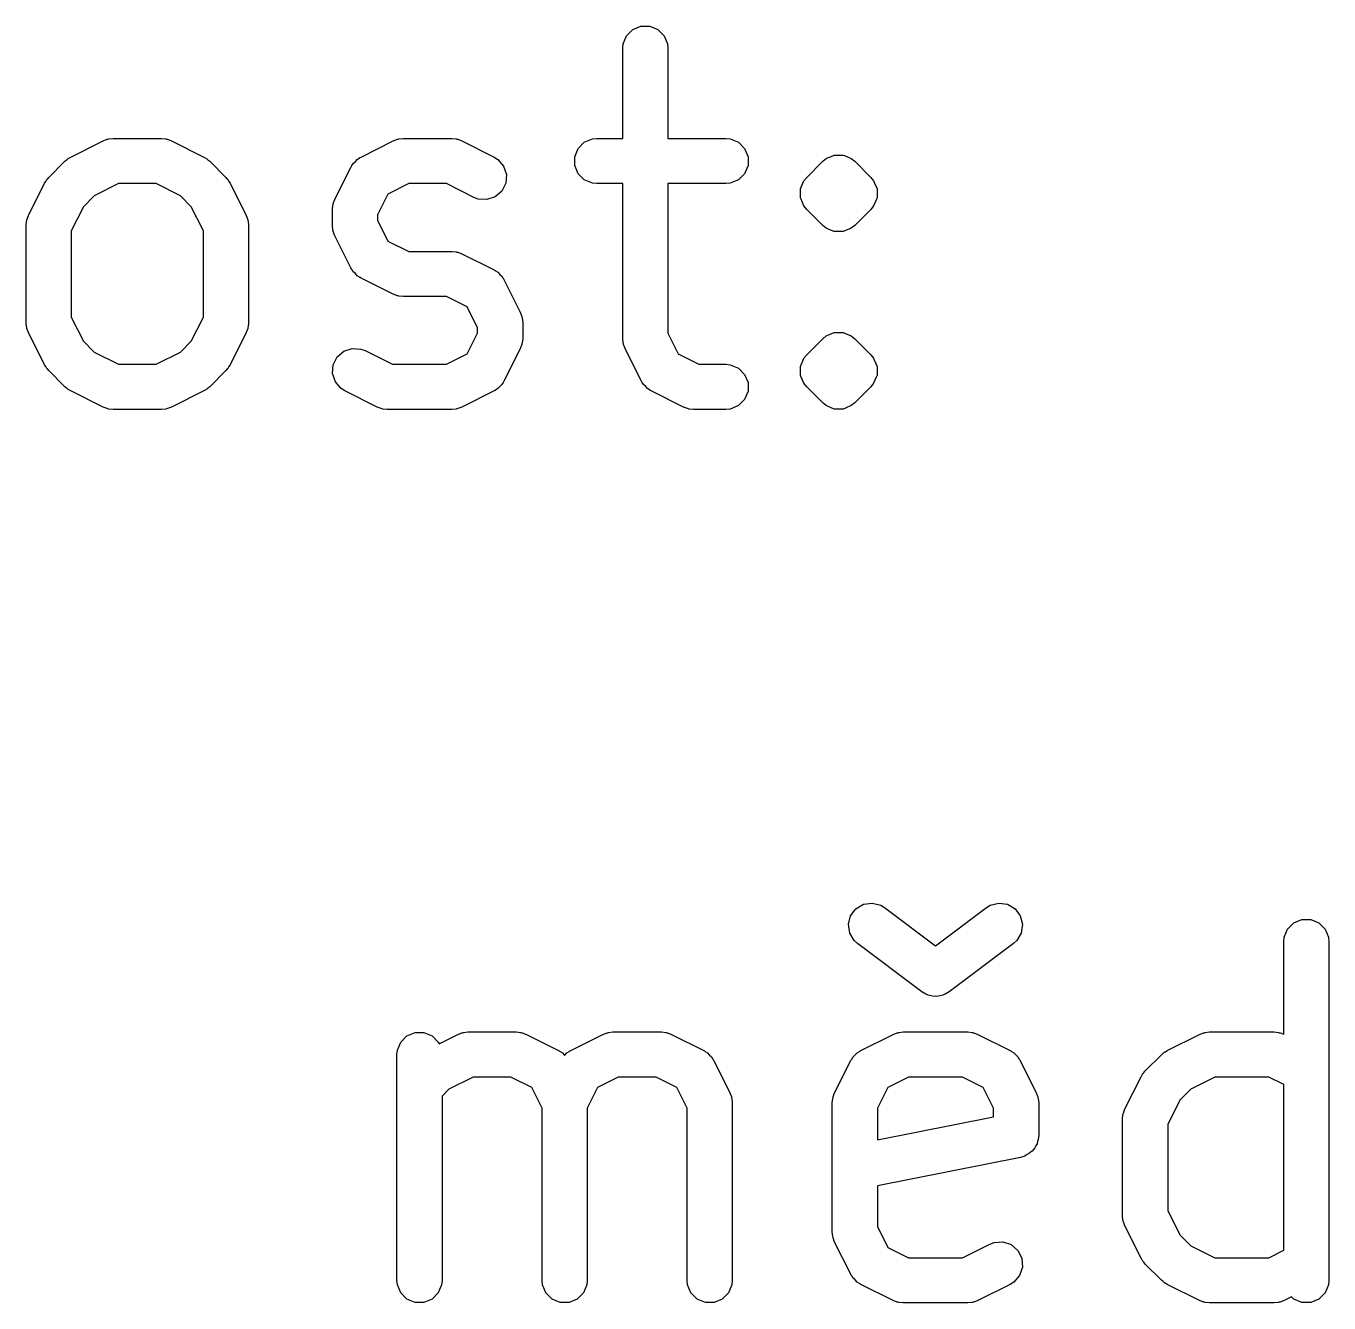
# Model space of a CAD drawing. Header units: inches. Extents: x -2.6 to 7.6, y 0.3 to 5.2.
# Drawn here: x 4.0628 to 4.2901, y 4.4488 to 4.6715 of the extents above; entities that cross this region are included whole.
import ezdxf

# ---------------------------------------------------------------- set-up
doc = ezdxf.new("R2010")
doc.units = ezdxf.units.IN
doc.header["$MEASUREMENT"] = 0
doc.layers.add('BLACK', color=250, linetype='CONTINUOUS')

msp = doc.modelspace()

# ---------------------------------------------------------------- linework, layer by layer
at = {"layer": 'BLACK', "linetype": 'CONTINUOUS'}
for p, q in [((4.16697, 4.66837), (4.16755, 4.66978)), ((4.16755, 4.66978), (4.16864, 4.67087)), ((4.16864, 4.67087), (4.17006, 4.67146)), ((4.17006, 4.67146), (4.1716, 4.67146)), ((4.1716, 4.67146), (4.17301, 4.67087)), ((4.17301, 4.67087), (4.1741, 4.66978)), ((4.1741, 4.66978), (4.17469, 4.66837)), ((4.16689, 4.6676), (4.16697, 4.66837)), ((4.16689, 4.65185), (4.16689, 4.6676)), ((4.17469, 4.66837), (4.17476, 4.6676)), ((4.17476, 4.6676), (4.17476, 4.65185)), ((4.07064, 4.64862), (4.07627, 4.65143)), ((4.07627, 4.65143), (4.07699, 4.65171)), ((4.07699, 4.65171), (4.07713, 4.65172)), ((4.07713, 4.65172), (4.07726, 4.65177)), ((4.07726, 4.65177), (4.07803, 4.65185)), ((4.07803, 4.65185), (4.08646, 4.65185)), ((4.08646, 4.65185), (4.08723, 4.65177)), ((4.08723, 4.65177), (4.08736, 4.65172)), ((4.08736, 4.65172), (4.0875, 4.65171)), ((4.0875, 4.65171), (4.08822, 4.65143)), ((4.08822, 4.65143), (4.09385, 4.64862)), ((4.12126, 4.64862), (4.12688, 4.65143)), ((4.12688, 4.65143), (4.1276, 4.65171)), ((4.1276, 4.65171), (4.12775, 4.65172)), ((4.12775, 4.65172), (4.12788, 4.65177)), ((4.12788, 4.65177), (4.12864, 4.65185)), ((4.12864, 4.65185), (4.13708, 4.65185)), ((4.13708, 4.65185), (4.13785, 4.65177)), ((4.13785, 4.65177), (4.13798, 4.65172)), ((4.13798, 4.65172), (4.13812, 4.65171)), ((4.13812, 4.65171), (4.13884, 4.65143)), ((4.13884, 4.65143), (4.14447, 4.64862)), ((4.1602, 4.65119), (4.16162, 4.65177)), ((4.16162, 4.65177), (4.16239, 4.65185)), ((4.16239, 4.65185), (4.16689, 4.65185)), ((4.17476, 4.65185), (4.18489, 4.65185)), ((4.18489, 4.65185), (4.18566, 4.65177)), ((4.18566, 4.65177), (4.18708, 4.65119)), ((4.15853, 4.64868), (4.15912, 4.6501)), ((4.15912, 4.6501), (4.1602, 4.65119)), ((4.18708, 4.65119), (4.18816, 4.6501)), ((4.18816, 4.6501), (4.18875, 4.64868)), ((4.20313, 4.64868), (4.2038, 4.64896)), ((4.2038, 4.64896), (4.20534, 4.64896)), ((4.20534, 4.64896), (4.20556, 4.64887)), ((4.06681, 4.64507), (4.06962, 4.64788)), ((4.06962, 4.64788), (4.06992, 4.64813)), ((4.06992, 4.64813), (4.06999, 4.64821)), ((4.06999, 4.64821), (4.07011, 4.64828)), ((4.07011, 4.64828), (4.07021, 4.64837)), ((4.07021, 4.64837), (4.07031, 4.64841)), ((4.07031, 4.64841), (4.07064, 4.64862)), ((4.09385, 4.64862), (4.09418, 4.64841)), ((4.09418, 4.64841), (4.09427, 4.64837)), ((4.09427, 4.64837), (4.09438, 4.64828)), ((4.09438, 4.64828), (4.0945, 4.64821)), ((4.0945, 4.64821), (4.09457, 4.64813)), ((4.09457, 4.64813), (4.09487, 4.64788)), ((4.09487, 4.64788), (4.09768, 4.64507)), ((4.11669, 4.64124), (4.1195, 4.64686)), ((4.1195, 4.64686), (4.11958, 4.64699)), ((4.11958, 4.64699), (4.1196, 4.64705)), ((4.1196, 4.64705), (4.11967, 4.64713)), ((4.11967, 4.64713), (4.11991, 4.64751)), ((4.11991, 4.64751), (4.12028, 4.64784)), ((4.12028, 4.64784), (4.12061, 4.64821)), ((4.12061, 4.64821), (4.121, 4.64846)), ((4.121, 4.64846), (4.12107, 4.64852)), ((4.12107, 4.64852), (4.12113, 4.64854)), ((4.12113, 4.64854), (4.12126, 4.64862)), ((4.14447, 4.64862), (4.14512, 4.64821)), ((4.14512, 4.64821), (4.14613, 4.64705)), ((4.14613, 4.64705), (4.14661, 4.64559)), ((4.15853, 4.64714), (4.15853, 4.64868)), ((4.15912, 4.64572), (4.15853, 4.64714)), ((4.18875, 4.64714), (4.18816, 4.64572)), ((4.18875, 4.64868), (4.18875, 4.64714)), ((4.19898, 4.64507), (4.20179, 4.64788)), ((4.20179, 4.64788), (4.20239, 4.64837)), ((4.20239, 4.64837), (4.20274, 4.64852)), ((4.20274, 4.64852), (4.20313, 4.64868)), ((4.20556, 4.64887), (4.20676, 4.64837)), ((4.20676, 4.64837), (4.20736, 4.64788)), ((4.20736, 4.64788), (4.21017, 4.64507)), ((4.06628, 4.64438), (4.06632, 4.64448)), ((4.06632, 4.64448), (4.0664, 4.64458)), ((4.0664, 4.64458), (4.06648, 4.6447)), ((4.06648, 4.6447), (4.06656, 4.64477)), ((4.06656, 4.64477), (4.06681, 4.64507)), ((4.09768, 4.64507), (4.09793, 4.64477)), ((4.09793, 4.64477), (4.09801, 4.6447)), ((4.09801, 4.6447), (4.09808, 4.64458)), ((4.09808, 4.64458), (4.09817, 4.64448)), ((4.09817, 4.64448), (4.09821, 4.64438)), ((4.14661, 4.64559), (4.1465, 4.64406)), ((4.1602, 4.64464), (4.15912, 4.64572)), ((4.16162, 4.64405), (4.1602, 4.64464)), ((4.18708, 4.64464), (4.18566, 4.64405)), ((4.18816, 4.64572), (4.18708, 4.64464)), ((4.19832, 4.64406), (4.19849, 4.64448)), ((4.19849, 4.64448), (4.19898, 4.64507)), ((4.19849, 4.64448), (4.19849, 4.64448)), ((4.21017, 4.64507), (4.21066, 4.64448)), ((4.21066, 4.64448), (4.21083, 4.64406)), ((4.06326, 4.63842), (4.06607, 4.64405)), ((4.06607, 4.64405), (4.06628, 4.64438)), ((4.07896, 4.64398), (4.07473, 4.64186)), ((4.08553, 4.64398), (4.07896, 4.64398)), ((4.08975, 4.64186), (4.08553, 4.64398)), ((4.09821, 4.64438), (4.09842, 4.64405)), ((4.09842, 4.64405), (4.10123, 4.63842)), ((4.12596, 4.64217), (4.12415, 4.63855)), ((4.12957, 4.64398), (4.12596, 4.64217)), ((4.13615, 4.64398), (4.12957, 4.64398)), ((4.14094, 4.64158), (4.13615, 4.64398)), ((4.14582, 4.64269), (4.14466, 4.64168)), ((4.1465, 4.64406), (4.14582, 4.64269)), ((4.16239, 4.64398), (4.16162, 4.64405)), ((4.16689, 4.64398), (4.16239, 4.64398)), ((4.16689, 4.61698), (4.16689, 4.64398)), ((4.18489, 4.64398), (4.17476, 4.64398)), ((4.17476, 4.64398), (4.17476, 4.61791)), ((4.18566, 4.64405), (4.18489, 4.64398)), ((4.1979, 4.64306), (4.19832, 4.64406)), ((4.1979, 4.64152), (4.1979, 4.64306)), ((4.21083, 4.64406), (4.21125, 4.64306)), ((4.21125, 4.64306), (4.21125, 4.64152)), ((4.07283, 4.63996), (4.07071, 4.63573)), ((4.07473, 4.64186), (4.07283, 4.63996)), ((4.09166, 4.63996), (4.08975, 4.64186)), ((4.09377, 4.63573), (4.09166, 4.63996)), ((4.11627, 4.63948), (4.11635, 4.64024)), ((4.11635, 4.64024), (4.1164, 4.64037)), ((4.1164, 4.64037), (4.11641, 4.64052)), ((4.11641, 4.64052), (4.11669, 4.64124)), ((4.14167, 4.6413), (4.14094, 4.64158)), ((4.1432, 4.64119), (4.14167, 4.6413)), ((4.14466, 4.64168), (4.1432, 4.64119)), ((4.19801, 4.64125), (4.1979, 4.64152)), ((4.19849, 4.6401), (4.19801, 4.64125)), ((4.19898, 4.6395), (4.19849, 4.6401)), ((4.21066, 4.6401), (4.21017, 4.6395)), ((4.21113, 4.64125), (4.21066, 4.6401)), ((4.21066, 4.6401), (4.21066, 4.6401)), ((4.21125, 4.64152), (4.21113, 4.64125)), ((4.06297, 4.63756), (4.06298, 4.6377)), ((4.06298, 4.6377), (4.06326, 4.63842)), ((4.10123, 4.63842), (4.10151, 4.6377)), ((4.10151, 4.6377), (4.10152, 4.63756)), ((4.11627, 4.63666), (4.11627, 4.63948)), ((4.12415, 4.63855), (4.12415, 4.63759)), ((4.12415, 4.63759), (4.12596, 4.63397)), ((4.20179, 4.63669), (4.19898, 4.6395)), ((4.21017, 4.6395), (4.20736, 4.63669)), ((4.06284, 4.63666), (4.06292, 4.63743)), ((4.06284, 4.61979), (4.06284, 4.63666)), ((4.06292, 4.63743), (4.06297, 4.63756)), ((4.07071, 4.63573), (4.07071, 4.62072)), ((4.09377, 4.62072), (4.09377, 4.63573)), ((4.10152, 4.63756), (4.10157, 4.63743)), ((4.10157, 4.63743), (4.10165, 4.63666)), ((4.10165, 4.63666), (4.10165, 4.61979)), ((4.11635, 4.6359), (4.11627, 4.63666)), ((4.1164, 4.63576), (4.11635, 4.6359)), ((4.11641, 4.63562), (4.1164, 4.63576)), ((4.11669, 4.6349), (4.11641, 4.63562)), ((4.20239, 4.6362), (4.20179, 4.63669)), ((4.20274, 4.63606), (4.20239, 4.6362)), ((4.2038, 4.63561), (4.20274, 4.63606)), ((4.20534, 4.63561), (4.2038, 4.63561)), ((4.20602, 4.6359), (4.20534, 4.63561)), ((4.20534, 4.63561), (4.20534, 4.63561)), ((4.20676, 4.6362), (4.20602, 4.6359)), ((4.20736, 4.63669), (4.20676, 4.6362)), ((4.20676, 4.6362), (4.20676, 4.6362)), ((4.1195, 4.62928), (4.11669, 4.6349)), ((4.12596, 4.63397), (4.12957, 4.63216)), ((4.12957, 4.63216), (4.13708, 4.63216)), ((4.13708, 4.63216), (4.13785, 4.63209)), ((4.13785, 4.63209), (4.13798, 4.63203)), ((4.13798, 4.63203), (4.13812, 4.63202)), ((4.13812, 4.63202), (4.13884, 4.63175)), ((4.13884, 4.63175), (4.14447, 4.62894)), ((4.11958, 4.62915), (4.1195, 4.62928)), ((4.1196, 4.62909), (4.11958, 4.62915)), ((4.11967, 4.62901), (4.1196, 4.62909)), ((4.11991, 4.62863), (4.11967, 4.62901)), ((4.12028, 4.6283), (4.11991, 4.62863)), ((4.14447, 4.62894), (4.14459, 4.62886)), ((4.14459, 4.62886), (4.14466, 4.62884)), ((4.14466, 4.62884), (4.14473, 4.62877)), ((4.14473, 4.62877), (4.14512, 4.62853)), ((4.14512, 4.62853), (4.14544, 4.62815)), ((4.12061, 4.62793), (4.12028, 4.6283)), ((4.121, 4.62768), (4.12061, 4.62793)), ((4.12107, 4.62762), (4.121, 4.62768)), ((4.12113, 4.6276), (4.12107, 4.62762)), ((4.12126, 4.62752), (4.12113, 4.6276)), ((4.12688, 4.62471), (4.12126, 4.62752)), ((4.14544, 4.62815), (4.14582, 4.62783)), ((4.14582, 4.62783), (4.14606, 4.62744)), ((4.14606, 4.62744), (4.14613, 4.62736)), ((4.14613, 4.62736), (4.14615, 4.6273)), ((4.14615, 4.6273), (4.14623, 4.62718)), ((4.14623, 4.62718), (4.14904, 4.62155)), ((4.1276, 4.62443), (4.12688, 4.62471)), ((4.12775, 4.62442), (4.1276, 4.62443)), ((4.12788, 4.62437), (4.12775, 4.62442)), ((4.12864, 4.62429), (4.12788, 4.62437)), ((4.13615, 4.62429), (4.12864, 4.62429)), ((4.13977, 4.62248), (4.13615, 4.62429)), ((4.14158, 4.61886), (4.13977, 4.62248)), ((4.06292, 4.61902), (4.06284, 4.61979)), ((4.07071, 4.62072), (4.07283, 4.6165)), ((4.09166, 4.6165), (4.09377, 4.62072)), ((4.10165, 4.61979), (4.10157, 4.61902)), ((4.14904, 4.62155), (4.14931, 4.62083)), ((4.14931, 4.62083), (4.14932, 4.62069)), ((4.14932, 4.62069), (4.14938, 4.62056)), ((4.14938, 4.62056), (4.14945, 4.61979)), ((4.14945, 4.61979), (4.14945, 4.61698)), ((4.06297, 4.61889), (4.06292, 4.61902)), ((4.06298, 4.61875), (4.06297, 4.61889)), ((4.06326, 4.61803), (4.06298, 4.61875)), ((4.06607, 4.61241), (4.06326, 4.61803)), ((4.10123, 4.61803), (4.09842, 4.61241)), ((4.10151, 4.61875), (4.10123, 4.61803)), ((4.10152, 4.61889), (4.10151, 4.61875)), ((4.10157, 4.61902), (4.10152, 4.61889)), ((4.13977, 4.61429), (4.14158, 4.61791)), ((4.14158, 4.61791), (4.14158, 4.61886)), ((4.17476, 4.61791), (4.17657, 4.61429)), ((4.20179, 4.61695), (4.20239, 4.61744)), ((4.20239, 4.61744), (4.20297, 4.61768)), ((4.20297, 4.61768), (4.2038, 4.61803)), ((4.2038, 4.61803), (4.20534, 4.61803)), ((4.20534, 4.61803), (4.20576, 4.61786)), ((4.20576, 4.61786), (4.20676, 4.61744)), ((4.20676, 4.61744), (4.20676, 4.61744)), ((4.20676, 4.61744), (4.20736, 4.61695)), ((4.07283, 4.6165), (4.07473, 4.61459)), ((4.08975, 4.61459), (4.09166, 4.6165)), ((4.11826, 4.61477), (4.11972, 4.61526)), ((4.11972, 4.61526), (4.12125, 4.61515)), ((4.12125, 4.61515), (4.12197, 4.61488)), ((4.12197, 4.61488), (4.12676, 4.61248)), ((4.14904, 4.61522), (4.14623, 4.60959)), ((4.14931, 4.61594), (4.14904, 4.61522)), ((4.14932, 4.61608), (4.14931, 4.61594)), ((4.14938, 4.61621), (4.14932, 4.61608)), ((4.14945, 4.61698), (4.14938, 4.61621)), ((4.16697, 4.61621), (4.16689, 4.61698)), ((4.16702, 4.61608), (4.16697, 4.61621)), ((4.16703, 4.61594), (4.16702, 4.61608)), ((4.16731, 4.61522), (4.16703, 4.61594)), ((4.17012, 4.60959), (4.16731, 4.61522)), ((4.19898, 4.61414), (4.20179, 4.61695)), ((4.20736, 4.61695), (4.21017, 4.61414)), ((4.07473, 4.61459), (4.07896, 4.61248)), ((4.08553, 4.61248), (4.08975, 4.61459)), ((4.11641, 4.61239), (4.1171, 4.61377)), ((4.1171, 4.61377), (4.11826, 4.61477)), ((4.13615, 4.61248), (4.13977, 4.61429)), ((4.17657, 4.61429), (4.18019, 4.61248)), ((4.1979, 4.61212), (4.19843, 4.6134)), ((4.19843, 4.6134), (4.19849, 4.61354)), ((4.19849, 4.61354), (4.19898, 4.61414)), ((4.21017, 4.61414), (4.21066, 4.61354)), ((4.21066, 4.61354), (4.21066, 4.61354)), ((4.21066, 4.61354), (4.21072, 4.6134)), ((4.21072, 4.6134), (4.21125, 4.61212)), ((4.06628, 4.61208), (4.06607, 4.61241)), ((4.06632, 4.61198), (4.06628, 4.61208)), ((4.0664, 4.61187), (4.06632, 4.61198)), ((4.06648, 4.61175), (4.0664, 4.61187)), ((4.06656, 4.61168), (4.06648, 4.61175)), ((4.06681, 4.61138), (4.06656, 4.61168)), ((4.06962, 4.60857), (4.06681, 4.61138)), ((4.07896, 4.61248), (4.08553, 4.61248)), ((4.09768, 4.61138), (4.09487, 4.60857)), ((4.09793, 4.61168), (4.09768, 4.61138)), ((4.09801, 4.61175), (4.09793, 4.61168)), ((4.09808, 4.61187), (4.09801, 4.61175)), ((4.09817, 4.61198), (4.09808, 4.61187)), ((4.09821, 4.61208), (4.09817, 4.61198)), ((4.09842, 4.61241), (4.09821, 4.61208)), ((4.1163, 4.61086), (4.11641, 4.61239)), ((4.11679, 4.6094), (4.1163, 4.61086)), ((4.12676, 4.61248), (4.13615, 4.61248)), ((4.18019, 4.61248), (4.18489, 4.61248)), ((4.18489, 4.61248), (4.18566, 4.6124)), ((4.18566, 4.6124), (4.18708, 4.61182)), ((4.18708, 4.61182), (4.18816, 4.61073)), ((4.18816, 4.61073), (4.18875, 4.60931)), ((4.1979, 4.61059), (4.1979, 4.61212)), ((4.19803, 4.61026), (4.1979, 4.61059)), ((4.21125, 4.61059), (4.21111, 4.61026)), ((4.21125, 4.61212), (4.21125, 4.61059)), ((4.06992, 4.60832), (4.06962, 4.60857)), ((4.06999, 4.60824), (4.06992, 4.60832)), ((4.07011, 4.60817), (4.06999, 4.60824)), ((4.07021, 4.60808), (4.07011, 4.60817)), ((4.07031, 4.60804), (4.07021, 4.60808)), ((4.09427, 4.60808), (4.09418, 4.60804)), ((4.09438, 4.60817), (4.09427, 4.60808)), ((4.0945, 4.60824), (4.09438, 4.60817)), ((4.09457, 4.60832), (4.0945, 4.60824)), ((4.09487, 4.60857), (4.09457, 4.60832)), ((4.11779, 4.60824), (4.11679, 4.6094)), ((4.11845, 4.60783), (4.11779, 4.60824)), ((4.14512, 4.60824), (4.14473, 4.608)), ((4.14544, 4.60862), (4.14512, 4.60824)), ((4.14582, 4.60894), (4.14544, 4.60862)), ((4.14606, 4.60933), (4.14582, 4.60894)), ((4.14613, 4.6094), (4.14606, 4.60933)), ((4.14615, 4.60947), (4.14613, 4.6094)), ((4.14623, 4.60959), (4.14615, 4.60947)), ((4.1702, 4.60947), (4.17012, 4.60959)), ((4.17022, 4.6094), (4.1702, 4.60947)), ((4.17028, 4.60933), (4.17022, 4.6094)), ((4.17053, 4.60894), (4.17028, 4.60933)), ((4.1709, 4.60862), (4.17053, 4.60894)), ((4.17123, 4.60824), (4.1709, 4.60862)), ((4.17161, 4.608), (4.17123, 4.60824)), ((4.18875, 4.60931), (4.18875, 4.60777)), ((4.19849, 4.60917), (4.19803, 4.61026)), ((4.19898, 4.60857), (4.19849, 4.60917)), ((4.19849, 4.60917), (4.19849, 4.60917)), ((4.20179, 4.60576), (4.19898, 4.60857)), ((4.21017, 4.60857), (4.20736, 4.60576)), ((4.21066, 4.60917), (4.21017, 4.60857)), ((4.21111, 4.61026), (4.21066, 4.60917)), ((4.07064, 4.60783), (4.07031, 4.60804)), ((4.07627, 4.60502), (4.07064, 4.60783)), ((4.09385, 4.60783), (4.08822, 4.60502)), ((4.09418, 4.60804), (4.09385, 4.60783)), ((4.12407, 4.60502), (4.11845, 4.60783)), ((4.14447, 4.60783), (4.13884, 4.60502)), ((4.14459, 4.60791), (4.14447, 4.60783)), ((4.14466, 4.60793), (4.14459, 4.60791)), ((4.14473, 4.608), (4.14466, 4.60793)), ((4.17169, 4.60793), (4.17161, 4.608)), ((4.17175, 4.60791), (4.17169, 4.60793)), ((4.17188, 4.60783), (4.17175, 4.60791)), ((4.1775, 4.60502), (4.17188, 4.60783)), ((4.18816, 4.60635), (4.18708, 4.60527)), ((4.18875, 4.60777), (4.18816, 4.60635)), ((4.07699, 4.60475), (4.07627, 4.60502)), ((4.07713, 4.60473), (4.07699, 4.60475)), ((4.07726, 4.60468), (4.07713, 4.60473)), ((4.07803, 4.60461), (4.07726, 4.60468)), ((4.08646, 4.60461), (4.07803, 4.60461)), ((4.08723, 4.60468), (4.08646, 4.60461)), ((4.08736, 4.60473), (4.08723, 4.60468)), ((4.0875, 4.60475), (4.08736, 4.60473)), ((4.08822, 4.60502), (4.0875, 4.60475)), ((4.12479, 4.60475), (4.12407, 4.60502)), ((4.12493, 4.60473), (4.12479, 4.60475)), ((4.12506, 4.60468), (4.12493, 4.60473)), ((4.12583, 4.60461), (4.12506, 4.60468)), ((4.13708, 4.60461), (4.12583, 4.60461)), ((4.13785, 4.60468), (4.13708, 4.60461)), ((4.13798, 4.60473), (4.13785, 4.60468)), ((4.13812, 4.60475), (4.13798, 4.60473)), ((4.13884, 4.60502), (4.13812, 4.60475)), ((4.17822, 4.60475), (4.1775, 4.60502)), ((4.17836, 4.60473), (4.17822, 4.60475)), ((4.1785, 4.60468), (4.17836, 4.60473)), ((4.17926, 4.60461), (4.1785, 4.60468)), ((4.18489, 4.60461), (4.17926, 4.60461)), ((4.18566, 4.60468), (4.18489, 4.60461)), ((4.18708, 4.60527), (4.18566, 4.60468)), ((4.20239, 4.60527), (4.20179, 4.60576)), ((4.20264, 4.60516), (4.20239, 4.60527)), ((4.2038, 4.60468), (4.20264, 4.60516)), ((4.20534, 4.60468), (4.2038, 4.60468)), ((4.20576, 4.60485), (4.20534, 4.60468)), ((4.20534, 4.60468), (4.20534, 4.60468)), ((4.20676, 4.60527), (4.20576, 4.60485)), ((4.20736, 4.60576), (4.20676, 4.60527)), ((4.20665, 4.51632), (4.20757, 4.51755)), ((4.20757, 4.51755), (4.20889, 4.51834)), ((4.20889, 4.51834), (4.21041, 4.51855)), ((4.21041, 4.51855), (4.2119, 4.51817)), ((4.2119, 4.51817), (4.21256, 4.51777)), ((4.21256, 4.51777), (4.22145, 4.51111)), ((4.22145, 4.51111), (4.23033, 4.51777)), ((4.23033, 4.51777), (4.23099, 4.51817)), ((4.23099, 4.51817), (4.23248, 4.51855)), ((4.23248, 4.51855), (4.234, 4.51834)), ((4.234, 4.51834), (4.23532, 4.51755)), ((4.23532, 4.51755), (4.23624, 4.51632)), ((4.20627, 4.51484), (4.20665, 4.51632)), ((4.23624, 4.51632), (4.23663, 4.51484)), ((4.28285, 4.514), (4.28394, 4.51508)), ((4.28394, 4.51508), (4.28536, 4.51567)), ((4.28536, 4.51567), (4.28689, 4.51567)), ((4.28689, 4.51567), (4.28831, 4.51508)), ((4.28831, 4.51508), (4.2894, 4.514)), ((4.20648, 4.51332), (4.20627, 4.51484)), ((4.20727, 4.51199), (4.20648, 4.51332)), ((4.23641, 4.51332), (4.23563, 4.51199)), ((4.23663, 4.51484), (4.23641, 4.51332)), ((4.28226, 4.51258), (4.28285, 4.514)), ((4.2894, 4.514), (4.28999, 4.51258)), ((4.20783, 4.51147), (4.20727, 4.51199)), ((4.21908, 4.50304), (4.20783, 4.51147)), ((4.23506, 4.51147), (4.22381, 4.50304)), ((4.23563, 4.51199), (4.23506, 4.51147)), ((4.28219, 4.51181), (4.28226, 4.51258)), ((4.28219, 4.49567), (4.28219, 4.51181)), ((4.28999, 4.51258), (4.29006, 4.51181)), ((4.29006, 4.51181), (4.29006, 4.45275)), ((4.21974, 4.50264), (4.21908, 4.50304)), ((4.21995, 4.50258), (4.21974, 4.50264)), ((4.22014, 4.50247), (4.21995, 4.50258)), ((4.22069, 4.50239), (4.22014, 4.50247)), ((4.22123, 4.50225), (4.22069, 4.50239)), ((4.22145, 4.50229), (4.22123, 4.50225)), ((4.22166, 4.50225), (4.22145, 4.50229)), ((4.2222, 4.50239), (4.22166, 4.50225)), ((4.22275, 4.50247), (4.2222, 4.50239)), ((4.22294, 4.50258), (4.22275, 4.50247)), ((4.22315, 4.50264), (4.22294, 4.50258)), ((4.22381, 4.50304), (4.22315, 4.50264)), ((4.12818, 4.49431), (4.12927, 4.4954)), ((4.12927, 4.4954), (4.13069, 4.49599)), ((4.13069, 4.49599), (4.13222, 4.49599)), ((4.13222, 4.49599), (4.13364, 4.4954)), ((4.13364, 4.4954), (4.13473, 4.49431)), ((4.13486, 4.49401), (4.13813, 4.49565)), ((4.13813, 4.49565), (4.13885, 4.49592)), ((4.13885, 4.49592), (4.13899, 4.49593)), ((4.13899, 4.49593), (4.13913, 4.49599)), ((4.13913, 4.49599), (4.13989, 4.49606)), ((4.13989, 4.49606), (4.14833, 4.49606)), ((4.14833, 4.49606), (4.1491, 4.49599)), ((4.1491, 4.49599), (4.14923, 4.49593)), ((4.14923, 4.49593), (4.14937, 4.49592)), ((4.14937, 4.49592), (4.15009, 4.49565)), ((4.15009, 4.49565), (4.15571, 4.49283)), ((4.15782, 4.49283), (4.16344, 4.49565)), ((4.16344, 4.49565), (4.16416, 4.49592)), ((4.16416, 4.49592), (4.1643, 4.49593)), ((4.1643, 4.49593), (4.16443, 4.49599)), ((4.16443, 4.49599), (4.1652, 4.49606)), ((4.1652, 4.49606), (4.17364, 4.49606)), ((4.17364, 4.49606), (4.17441, 4.49599)), ((4.17441, 4.49599), (4.17454, 4.49593)), ((4.17454, 4.49593), (4.17468, 4.49592)), ((4.17468, 4.49592), (4.1754, 4.49565)), ((4.1754, 4.49565), (4.18102, 4.49283)), ((4.20844, 4.49283), (4.21406, 4.49565)), ((4.21406, 4.49565), (4.21478, 4.49592)), ((4.21478, 4.49592), (4.21492, 4.49593)), ((4.21492, 4.49593), (4.21505, 4.49599)), ((4.21505, 4.49599), (4.21582, 4.49606)), ((4.21582, 4.49606), (4.22707, 4.49606)), ((4.22707, 4.49606), (4.22784, 4.49599)), ((4.22784, 4.49599), (4.22797, 4.49593)), ((4.22797, 4.49593), (4.22811, 4.49592)), ((4.22811, 4.49592), (4.22883, 4.49565)), ((4.22883, 4.49565), (4.23445, 4.49283)), ((4.26187, 4.49283), (4.26749, 4.49565)), ((4.26749, 4.49565), (4.26821, 4.49592)), ((4.26821, 4.49592), (4.26835, 4.49593)), ((4.26835, 4.49593), (4.26848, 4.49599)), ((4.26848, 4.49599), (4.26925, 4.49606)), ((4.26925, 4.49606), (4.2805, 4.49606)), ((4.2805, 4.49606), (4.28127, 4.49599)), ((4.28127, 4.49599), (4.2814, 4.49593)), ((4.2814, 4.49593), (4.28154, 4.49592)), ((4.28154, 4.49592), (4.28219, 4.49567)), ((4.12752, 4.49212), (4.1276, 4.49289)), ((4.1276, 4.49289), (4.12818, 4.49431)), ((4.13473, 4.49431), (4.13486, 4.49401)), ((4.15571, 4.49283), (4.15584, 4.49275)), ((4.15584, 4.49275), (4.1559, 4.49273)), ((4.1559, 4.49273), (4.15598, 4.49267)), ((4.15598, 4.49267), (4.15637, 4.49242)), ((4.15637, 4.49242), (4.15669, 4.49205)), ((4.15684, 4.49205), (4.15716, 4.49242)), ((4.15716, 4.49242), (4.15755, 4.49267)), ((4.15755, 4.49267), (4.15763, 4.49273)), ((4.15763, 4.49273), (4.15769, 4.49275)), ((4.15769, 4.49275), (4.15782, 4.49283)), ((4.18102, 4.49283), (4.18115, 4.49275)), ((4.18115, 4.49275), (4.18121, 4.49273)), ((4.18121, 4.49273), (4.18129, 4.49267)), ((4.18129, 4.49267), (4.18168, 4.49242)), ((4.18168, 4.49242), (4.182, 4.49205)), ((4.20746, 4.49205), (4.20778, 4.49242)), ((4.20778, 4.49242), (4.20817, 4.49267)), ((4.20817, 4.49267), (4.20825, 4.49273)), ((4.20825, 4.49273), (4.20831, 4.49275)), ((4.20831, 4.49275), (4.20844, 4.49283)), ((4.23445, 4.49283), (4.23458, 4.49275)), ((4.23458, 4.49275), (4.23464, 4.49273)), ((4.23464, 4.49273), (4.23472, 4.49267)), ((4.23472, 4.49267), (4.23511, 4.49242)), ((4.23511, 4.49242), (4.23543, 4.49205)), ((4.26084, 4.4921), (4.26115, 4.49234)), ((4.26115, 4.49234), (4.26121, 4.49242)), ((4.26121, 4.49242), (4.26133, 4.4925)), ((4.26133, 4.4925), (4.26144, 4.49259)), ((4.26144, 4.49259), (4.26154, 4.49263)), ((4.26154, 4.49263), (4.26187, 4.49283)), ((4.12752, 4.45275), (4.12752, 4.49212)), ((4.15669, 4.49205), (4.15677, 4.49199)), ((4.15677, 4.49199), (4.15684, 4.49205)), ((4.182, 4.49205), (4.18237, 4.49173)), ((4.18237, 4.49173), (4.18262, 4.49134)), ((4.18262, 4.49134), (4.18268, 4.49126)), ((4.18268, 4.49126), (4.1827, 4.4912)), ((4.1827, 4.4912), (4.18278, 4.49107)), ((4.18278, 4.49107), (4.1856, 4.48545)), ((4.20386, 4.48545), (4.20668, 4.49107)), ((4.20668, 4.49107), (4.20676, 4.4912)), ((4.20676, 4.4912), (4.20678, 4.49126)), ((4.20678, 4.49126), (4.20684, 4.49134)), ((4.20684, 4.49134), (4.20709, 4.49173)), ((4.20709, 4.49173), (4.20746, 4.49205)), ((4.23543, 4.49205), (4.2358, 4.49173)), ((4.2358, 4.49173), (4.23605, 4.49134)), ((4.23605, 4.49134), (4.23611, 4.49126)), ((4.23611, 4.49126), (4.23613, 4.4912)), ((4.23613, 4.4912), (4.23622, 4.49107)), ((4.23622, 4.49107), (4.23903, 4.48545)), ((4.25803, 4.48928), (4.26084, 4.4921)), ((4.14082, 4.48819), (4.1366, 4.48608)), ((4.1474, 4.48819), (4.14082, 4.48819)), ((4.15102, 4.48638), (4.1474, 4.48819)), ((4.16613, 4.48819), (4.16251, 4.48638)), ((4.17271, 4.48819), (4.16613, 4.48819)), ((4.17633, 4.48638), (4.17271, 4.48819)), ((4.21675, 4.48819), (4.21313, 4.48638)), ((4.22614, 4.48819), (4.21675, 4.48819)), ((4.22976, 4.48638), (4.22614, 4.48819)), ((4.25448, 4.48264), (4.25729, 4.48826)), ((4.25729, 4.48826), (4.2575, 4.48859)), ((4.2575, 4.48859), (4.25754, 4.48869)), ((4.25754, 4.48869), (4.25763, 4.4888)), ((4.25763, 4.4888), (4.25771, 4.48891)), ((4.25771, 4.48891), (4.25778, 4.48898)), ((4.25778, 4.48898), (4.25803, 4.48928)), ((4.27018, 4.48819), (4.26596, 4.48608)), ((4.27957, 4.48819), (4.27018, 4.48819)), ((4.28219, 4.48688), (4.27957, 4.48819)), ((4.1366, 4.48608), (4.13539, 4.48487)), ((4.15283, 4.48276), (4.15102, 4.48638)), ((4.16251, 4.48638), (4.1607, 4.48276)), ((4.17814, 4.48276), (4.17633, 4.48638)), ((4.1856, 4.48545), (4.18587, 4.48473)), ((4.20359, 4.48473), (4.20386, 4.48545)), ((4.21313, 4.48638), (4.21132, 4.48276)), ((4.23157, 4.48276), (4.22976, 4.48638)), ((4.23903, 4.48545), (4.2393, 4.48473)), ((4.26596, 4.48608), (4.26405, 4.48417)), ((4.28219, 4.458), (4.28219, 4.48688)), ((4.13539, 4.48487), (4.13539, 4.45275)), ((4.18587, 4.48473), (4.18588, 4.48459)), ((4.18588, 4.48459), (4.18594, 4.48446)), ((4.18594, 4.48446), (4.18601, 4.48369)), ((4.18601, 4.48369), (4.18601, 4.45275)), ((4.20345, 4.48369), (4.20352, 4.48446)), ((4.20345, 4.46119), (4.20345, 4.48369)), ((4.20352, 4.48446), (4.20358, 4.48459)), ((4.20358, 4.48459), (4.20359, 4.48473)), ((4.2393, 4.48473), (4.23931, 4.48459)), ((4.23931, 4.48459), (4.23937, 4.48446)), ((4.23937, 4.48446), (4.23944, 4.48369)), ((4.23944, 4.48369), (4.23944, 4.47807)), ((4.26405, 4.48417), (4.26194, 4.47995)), ((4.15283, 4.45275), (4.15283, 4.48276)), ((4.1607, 4.48276), (4.1607, 4.45275)), ((4.17814, 4.45275), (4.17814, 4.48276)), ((4.21132, 4.48276), (4.21132, 4.47724)), ((4.21132, 4.47724), (4.23157, 4.48129)), ((4.23157, 4.48129), (4.23157, 4.48276)), ((4.25407, 4.48088), (4.25414, 4.48164)), ((4.25407, 4.464), (4.25407, 4.48088)), ((4.25414, 4.48164), (4.2542, 4.48178)), ((4.2542, 4.48178), (4.25421, 4.48192)), ((4.25421, 4.48192), (4.25448, 4.48264)), ((4.26194, 4.47995), (4.26194, 4.46493)), ((4.23915, 4.47656), (4.23893, 4.47624)), ((4.23922, 4.47694), (4.23915, 4.47656)), ((4.23937, 4.4773), (4.23922, 4.47694)), ((4.23944, 4.47806), (4.23937, 4.4773)), ((4.23944, 4.47807), (4.23944, 4.47807)), ((4.23944, 4.47807), (4.23944, 4.47807)), ((4.23944, 4.47807), (4.23944, 4.47806)), ((4.23627, 4.4742), (4.21132, 4.46921)), ((4.23628, 4.4742), (4.23627, 4.4742)), ((4.23627, 4.4742), (4.23627, 4.4742)), ((4.23627, 4.4742), (4.23627, 4.4742)), ((4.23702, 4.47443), (4.23628, 4.4742)), ((4.23734, 4.47464), (4.23702, 4.47443)), ((4.23769, 4.47479), (4.23734, 4.47464)), ((4.23797, 4.47507), (4.23769, 4.47479)), ((4.23829, 4.47528), (4.23797, 4.47507)), ((4.23851, 4.4756), (4.23829, 4.47528)), ((4.23878, 4.47588), (4.23851, 4.4756)), ((4.23893, 4.47624), (4.23878, 4.47588)), ((4.21132, 4.46921), (4.21132, 4.46212)), ((4.26194, 4.46493), (4.26405, 4.46071)), ((4.25414, 4.46324), (4.25407, 4.464)), ((4.2542, 4.4631), (4.25414, 4.46324)), ((4.25421, 4.46296), (4.2542, 4.4631)), ((4.25448, 4.46224), (4.25421, 4.46296)), ((4.20352, 4.46042), (4.20345, 4.46119)), ((4.20358, 4.46029), (4.20352, 4.46042)), ((4.21132, 4.46212), (4.21313, 4.4585)), ((4.25729, 4.45662), (4.25448, 4.46224)), ((4.26405, 4.46071), (4.26596, 4.4588)), ((4.20359, 4.46015), (4.20358, 4.46029)), ((4.20386, 4.45943), (4.20359, 4.46015)), ((4.20668, 4.45381), (4.20386, 4.45943)), ((4.21313, 4.4585), (4.21675, 4.45669)), ((4.22614, 4.45669), (4.23093, 4.45909)), ((4.23093, 4.45909), (4.23165, 4.45936)), ((4.23165, 4.45936), (4.23319, 4.45947)), ((4.23319, 4.45947), (4.23464, 4.45899)), ((4.23464, 4.45899), (4.2358, 4.45798)), ((4.26596, 4.4588), (4.27018, 4.45669)), ((4.21675, 4.45669), (4.22614, 4.45669)), ((4.2358, 4.45798), (4.23649, 4.45661)), ((4.23649, 4.45661), (4.2366, 4.45507)), ((4.2575, 4.45629), (4.25729, 4.45662)), ((4.25754, 4.45619), (4.2575, 4.45629)), ((4.25763, 4.45608), (4.25754, 4.45619)), ((4.25771, 4.45597), (4.25763, 4.45608)), ((4.25778, 4.4559), (4.25771, 4.45597)), ((4.25803, 4.4556), (4.25778, 4.4559)), ((4.27018, 4.45669), (4.27957, 4.45669)), ((4.27957, 4.45669), (4.28219, 4.458)), ((4.20676, 4.45368), (4.20668, 4.45381)), ((4.20678, 4.45362), (4.20676, 4.45368)), ((4.20684, 4.45354), (4.20678, 4.45362)), ((4.20709, 4.45315), (4.20684, 4.45354)), ((4.23611, 4.45362), (4.23511, 4.45246)), ((4.2366, 4.45507), (4.23611, 4.45362)), ((4.26084, 4.45278), (4.25803, 4.4556)), ((4.1276, 4.45199), (4.12752, 4.45275)), ((4.12818, 4.45057), (4.1276, 4.45199)), ((4.13532, 4.45199), (4.13473, 4.45057)), ((4.13539, 4.45275), (4.13532, 4.45199)), ((4.1529, 4.45199), (4.15283, 4.45275)), ((4.15349, 4.45057), (4.1529, 4.45199)), ((4.16063, 4.45199), (4.16004, 4.45057)), ((4.1607, 4.45275), (4.16063, 4.45199)), ((4.17821, 4.45199), (4.17814, 4.45275)), ((4.1788, 4.45057), (4.17821, 4.45199)), ((4.18594, 4.45199), (4.18535, 4.45057)), ((4.18601, 4.45275), (4.18594, 4.45199)), ((4.20746, 4.45283), (4.20709, 4.45315)), ((4.20778, 4.45246), (4.20746, 4.45283)), ((4.20817, 4.45221), (4.20778, 4.45246)), ((4.20825, 4.45215), (4.20817, 4.45221)), ((4.20831, 4.45213), (4.20825, 4.45215)), ((4.20844, 4.45205), (4.20831, 4.45213)), ((4.21406, 4.44923), (4.20844, 4.45205)), ((4.23445, 4.45205), (4.22883, 4.44923)), ((4.23511, 4.45246), (4.23445, 4.45205)), ((4.26115, 4.45254), (4.26084, 4.45278)), ((4.26121, 4.45246), (4.26115, 4.45254)), ((4.26133, 4.45238), (4.26121, 4.45246)), ((4.26144, 4.45229), (4.26133, 4.45238)), ((4.26154, 4.45225), (4.26144, 4.45229)), ((4.26187, 4.45205), (4.26154, 4.45225)), ((4.26749, 4.44923), (4.26187, 4.45205)), ((4.28999, 4.45199), (4.2894, 4.45057)), ((4.29006, 4.45275), (4.28999, 4.45199)), ((4.12927, 4.44948), (4.12818, 4.45057)), ((4.13069, 4.44889), (4.12927, 4.44948)), ((4.13364, 4.44948), (4.13222, 4.44889)), ((4.13473, 4.45057), (4.13364, 4.44948)), ((4.15458, 4.44948), (4.15349, 4.45057)), ((4.156, 4.44889), (4.15458, 4.44948)), ((4.15895, 4.44948), (4.15753, 4.44889)), ((4.16004, 4.45057), (4.15895, 4.44948)), ((4.17989, 4.44948), (4.1788, 4.45057)), ((4.18131, 4.44889), (4.17989, 4.44948)), ((4.18426, 4.44948), (4.18284, 4.44889)), ((4.18535, 4.45057), (4.18426, 4.44948)), ((4.21478, 4.44896), (4.21406, 4.44923)), ((4.22883, 4.44923), (4.22811, 4.44896)), ((4.26821, 4.44896), (4.26749, 4.44923)), ((4.28226, 4.44923), (4.28154, 4.44896)), ((4.28354, 4.44987), (4.28226, 4.44923)), ((4.28394, 4.44948), (4.28354, 4.44987)), ((4.28536, 4.44889), (4.28394, 4.44948)), ((4.28831, 4.44948), (4.28689, 4.44889)), ((4.2894, 4.45057), (4.28831, 4.44948)), ((4.13222, 4.44889), (4.13069, 4.44889)), ((4.15753, 4.44889), (4.156, 4.44889)), ((4.18284, 4.44889), (4.18131, 4.44889)), ((4.21492, 4.44895), (4.21478, 4.44896)), ((4.21505, 4.44889), (4.21492, 4.44895)), ((4.21582, 4.44882), (4.21505, 4.44889)), ((4.22707, 4.44882), (4.21582, 4.44882)), ((4.22784, 4.44889), (4.22707, 4.44882)), ((4.22797, 4.44895), (4.22784, 4.44889)), ((4.22811, 4.44896), (4.22797, 4.44895)), ((4.26835, 4.44895), (4.26821, 4.44896)), ((4.26848, 4.44889), (4.26835, 4.44895)), ((4.26925, 4.44882), (4.26848, 4.44889)), ((4.2805, 4.44882), (4.26925, 4.44882)), ((4.28127, 4.44889), (4.2805, 4.44882)), ((4.2814, 4.44895), (4.28127, 4.44889)), ((4.28154, 4.44896), (4.2814, 4.44895)), ((4.28689, 4.44889), (4.28536, 4.44889))]:
    msp.add_line(p, q, dxfattribs=at)

doc.saveas('drawing.dxf')
